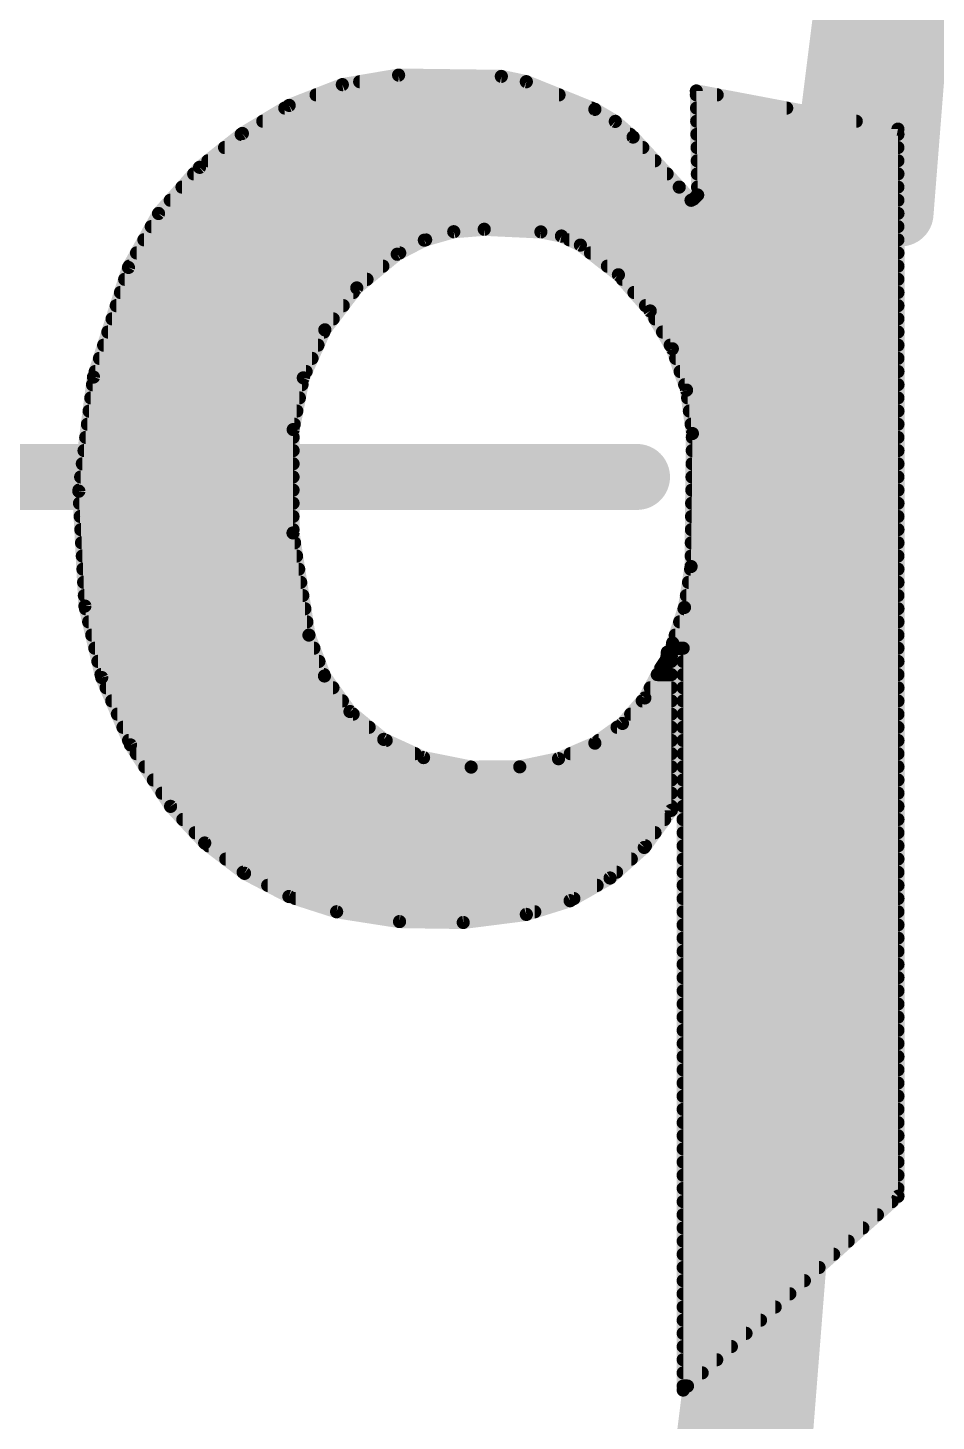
# Model space of a CAD drawing. Extents: x -33 to 32.5, y -8.9 to 49.7.
# Drawn here: x 6.446 to 8.197, y 38.82 to 41.506 of the extents above; entities that cross this region are included whole.
import ezdxf

# ---------------------------------------------------------------- set-up
doc = ezdxf.new("R2010")
doc.units = 0
for name, color, linetype in [('21', 41, 'CONTINUOUS'), ('22', 40, 'CONTINUOUS'), ('51', 53, 'CONTINUOUS')]:
    doc.layers.add(name, color=color, linetype=linetype)

msp = doc.modelspace()

# ---------------------------------------------------------------- linework, layer by layer
at = {"layer": '21', "const_width": 0.2032}
for points in [[(8.3032, 43.4645), (7.9857, 40.9245)], [(7.9857, 40.2895), (7.6682, 37.7495)]]:
    msp.add_lwpolyline(points, dxfattribs=at)
at = {"layer": '21', "const_width": 0.1016}
for points in [[(7.9353, 40.9308, 1), (8.0361, 40.9182)], [(8.0361, 40.2832, 1), (7.9353, 40.2958)]]:
    msp.add_lwpolyline(points, format="xyb", dxfattribs=at)
at = {"layer": '22', "const_width": 0.0254}
for points in [[(7.1603, 41.4147), (7.0518, 41.3963)], [(7.3584, 41.4122), (7.1603, 41.4147)], [(7.4066, 41.402), (7.3584, 41.4122)], [(7.0518, 41.3963), (6.9494, 41.3563)], [(7.0853, 41.402), (7.4066, 41.402)], [(7.5387, 41.3487), (7.4066, 41.402)], [(7.7343, 41.3842), (7.7368, 41.1836)], [(8.1229, 41.3106), (7.7343, 41.3842)], [(6.9494, 41.3563), (6.8592, 41.3022)], [(6.9409, 41.3512), (7.5325, 41.3512)], [(7.0013, 41.3766), (7.4696, 41.3766)], [(7.7344, 41.3766), (7.7744, 41.3766)], [(7.7347, 41.3512), (7.9085, 41.3512)], [(6.8985, 41.3258), (7.5775, 41.3258)], [(7.578, 41.3254), (7.5387, 41.3487)], [(7.6124, 41.2953), (7.578, 41.3254)], [(7.735, 41.3258), (8.0426, 41.3258)], [(6.8592, 41.3022), (6.7767, 41.2369)], [(6.8569, 41.3004), (7.6066, 41.3004)], [(7.7353, 41.3004), (8.1229, 41.3004)], [(8.1229, 39.2532), (8.1229, 41.3106)], [(6.8248, 41.275), (7.6311, 41.275)], [(7.7013, 41.1988), (7.6124, 41.2953)], [(7.7357, 41.275), (8.1229, 41.275)], [(6.7927, 41.2496), (7.6545, 41.2496)], [(7.736, 41.2496), (8.1229, 41.2496)], [(6.7767, 41.2369), (6.6976, 41.1479)], [(6.7654, 41.2242), (7.6779, 41.2242)], [(7.7363, 41.2242), (8.1229, 41.2242)], [(6.7428, 41.1988), (7.7013, 41.1988)], [(7.7241, 41.1734), (7.7013, 41.1988)], [(7.7366, 41.1988), (8.1229, 41.1988)], [(6.7202, 41.1734), (7.7241, 41.1734)], [(7.7292, 41.1759), (7.7241, 41.1734)], [(7.7241, 41.1734), (8.1229, 41.1734)], [(7.7368, 41.1836), (7.7292, 41.1759)], [(6.6976, 41.1479), (6.6396, 41.0439)], [(6.6977, 41.148), (8.1229, 41.148)], [(6.6835, 41.1226), (8.1229, 41.1226)], [(7.21, 41.0965), (7.2667, 41.1128)], [(7.2667, 41.1128), (7.3254, 41.1175)], [(7.3254, 41.1175), (7.4346, 41.1124)], [(7.4346, 41.1124), (7.4743, 41.1045)], [(6.6693, 41.0972), (7.2125, 41.0972)], [(7.1577, 41.0693), (7.21, 41.0965)], [(7.4743, 41.1045), (7.5108, 41.087)], [(7.4895, 41.0972), (8.1229, 41.0972)], [(7.5108, 41.087), (7.584, 41.0298)], [(6.6552, 41.0718), (7.1625, 41.0718)], [(7.0796, 41.0044), (7.1577, 41.0693)], [(7.5303, 41.0718), (8.1229, 41.0718)], [(6.6396, 41.0439), (6.5722, 40.8326)], [(6.641, 41.0464), (7.1301, 41.0464)], [(7.5628, 41.0464), (8.1229, 41.0464)], [(7.584, 41.0298), (7.6454, 40.96)], [(6.6323, 41.021), (7.0995, 41.021)], [(7.0182, 40.9236), (7.0796, 41.0044)], [(7.5918, 41.021), (8.1229, 41.021)], [(6.6242, 40.9956), (7.0729, 40.9956)], [(7.6141, 40.9956), (8.1229, 40.9956)], [(6.6161, 40.9702), (7.0536, 40.9702)], [(7.6364, 40.9702), (8.1229, 40.9702)], [(7.6454, 40.96), (7.688, 40.8872)], [(6.608, 40.9448), (7.0343, 40.9448)], [(6.9766, 40.831), (7.0182, 40.9236)], [(7.6543, 40.9448), (8.1229, 40.9448)], [(6.5999, 40.9194), (7.0163, 40.9194)], [(7.6691, 40.9194), (8.1229, 40.9194)], [(6.5837, 40.8686), (6.9935, 40.8686)], [(6.5918, 40.894), (7.0049, 40.894)], [(7.684, 40.894), (8.1229, 40.894)], [(7.688, 40.8872), (7.7154, 40.8074)], [(7.6944, 40.8686), (8.1229, 40.8686)], [(6.5756, 40.8432), (6.9821, 40.8432)], [(7.7031, 40.8432), (8.1229, 40.8432)], [(6.5722, 40.8326), (6.5439, 40.6126)], [(6.5703, 40.8178), (6.9741, 40.8178)], [(6.9571, 40.7314), (6.9766, 40.831)], [(7.7118, 40.8178), (8.1229, 40.8178)], [(6.567, 40.7924), (6.9691, 40.7924)], [(7.7154, 40.8074), (7.7267, 40.7238)], [(7.7175, 40.7924), (8.1229, 40.7924)], [(6.5638, 40.767), (6.9641, 40.767)], [(7.7209, 40.767), (8.1229, 40.767)], [(6.5605, 40.7416), (6.9591, 40.7416)], [(7.7243, 40.7416), (8.1229, 40.7416)], [(6.5572, 40.7162), (6.9571, 40.7162)], [(6.9568, 40.5321), (6.9571, 40.7314)], [(7.7267, 40.7238), (7.7241, 40.4673)], [(7.7266, 40.7162), (8.1229, 40.7162)], [(6.554, 40.6908), (6.957, 40.6908)], [(7.7264, 40.6908), (8.1229, 40.6908)], [(6.5507, 40.6654), (6.957, 40.6654)], [(7.7261, 40.6654), (8.1229, 40.6654)], [(6.5474, 40.64), (6.9569, 40.64)], [(7.7259, 40.64), (8.1229, 40.64)], [(6.5439, 40.6126), (6.5557, 40.3911)], [(6.5442, 40.6146), (6.9569, 40.6146)], [(7.7256, 40.6146), (8.1229, 40.6146)], [(6.5452, 40.5892), (6.9569, 40.5892)], [(7.7253, 40.5892), (8.1229, 40.5892)], [(6.5465, 40.5638), (6.9568, 40.5638)], [(7.7251, 40.5638), (8.1229, 40.5638)], [(6.5479, 40.5384), (6.9568, 40.5384)], [(6.9875, 40.3352), (6.9568, 40.5321)], [(7.7248, 40.5384), (8.1229, 40.5384)], [(6.5492, 40.513), (6.9598, 40.513)], [(7.7246, 40.513), (8.1229, 40.513)], [(6.5506, 40.4876), (6.9637, 40.4876)], [(7.7241, 40.4673), (7.7114, 40.3885)], [(7.7243, 40.4876), (8.1229, 40.4876)], [(6.5519, 40.4622), (6.9677, 40.4622)], [(7.7233, 40.4622), (8.1229, 40.4622)], [(6.5533, 40.4368), (6.9716, 40.4368)], [(6.5546, 40.4114), (6.9756, 40.4114)], [(7.7151, 40.4114), (8.1229, 40.4114)], [(7.7192, 40.4368), (8.1229, 40.4368)], [(6.5557, 40.3911), (6.588, 40.2535)], [(6.5569, 40.386), (6.9796, 40.386)], [(7.7114, 40.3885), (7.6886, 40.32)], [(7.7106, 40.386), (8.1229, 40.386)], [(6.5629, 40.3606), (6.9835, 40.3606)], [(7.7021, 40.3606), (8.1229, 40.3606)], [(6.5688, 40.3352), (6.9875, 40.3352)], [(7.0175, 40.2563), (6.9875, 40.3352)], [(7.6937, 40.3352), (8.1229, 40.3352)], [(6.5748, 40.3098), (6.9971, 40.3098)], [(7.6886, 40.32), (7.6881, 40.3163)], [(7.6881, 40.3163), (7.6895, 40.3128)], [(7.6895, 40.3128), (7.6925, 40.3104)], [(7.6925, 40.3104), (7.6962, 40.3098)], [(7.6962, 40.3098), (7.7089, 40.3098)], [(7.6962, 40.3098), (8.1229, 40.3098)], [(7.7089, 40.3098), (7.7089, 38.8798)], [(6.5807, 40.2844), (7.0068, 40.2844)], [(7.6708, 40.2793), (7.6657, 40.2717)], [(7.6764, 40.2874), (7.6708, 40.2793)], [(7.6743, 40.2844), (7.686, 40.2844)], [(7.6784, 40.2971), (7.6764, 40.2874)], [(7.686, 40.2946), (7.6784, 40.3022)], [(7.6784, 40.3022), (7.6784, 40.2971)], [(7.686, 39.9974), (7.686, 40.2946)], [(7.7089, 40.2844), (8.1229, 40.2844)], [(6.5867, 40.259), (7.0164, 40.259)], [(6.588, 40.2535), (6.6436, 40.1234)], [(7.0666, 40.1878), (7.0175, 40.2563)], [(7.6657, 40.2717), (7.635, 40.214)], [(7.659, 40.259), (7.686, 40.259)], [(7.7089, 40.259), (8.1229, 40.259)], [(6.5965, 40.2336), (7.0338, 40.2336)], [(7.6455, 40.2336), (7.686, 40.2336)], [(7.7089, 40.2336), (8.1229, 40.2336)], [(6.6074, 40.2082), (7.052, 40.2082)], [(7.635, 40.214), (7.5919, 40.1648)], [(7.63, 40.2082), (7.686, 40.2082)], [(7.7089, 40.2082), (8.1229, 40.2082)], [(6.6182, 40.1828), (7.0727, 40.1828)], [(7.1318, 40.1341), (7.0666, 40.1878)], [(7.6077, 40.1828), (7.686, 40.1828)], [(7.7089, 40.1828), (8.1229, 40.1828)], [(6.6291, 40.1574), (7.1035, 40.1574)], [(7.5919, 40.1648), (7.5387, 40.1269)], [(7.5815, 40.1574), (7.686, 40.1574)], [(7.7089, 40.1574), (8.1229, 40.1574)], [(6.6399, 40.132), (7.1364, 40.132)], [(6.6436, 40.1234), (6.7208, 40.005)], [(7.2085, 40.099), (7.1318, 40.1341)], [(7.5387, 40.1269), (7.4686, 40.0969)], [(7.5459, 40.132), (7.686, 40.132)], [(7.7089, 40.132), (8.1229, 40.132)], [(6.6546, 40.1066), (7.1919, 40.1066)], [(7.3003, 40.0806), (7.2085, 40.099)], [(7.4686, 40.0969), (7.3939, 40.0812)], [(7.4913, 40.1066), (7.686, 40.1066)], [(7.7089, 40.1066), (8.1229, 40.1066)], [(6.6711, 40.0812), (7.2973, 40.0812)], [(7.3939, 40.0812), (7.3003, 40.0806)], [(7.3939, 40.0812), (7.686, 40.0812)], [(7.7089, 40.0812), (8.1229, 40.0812)], [(6.6877, 40.0558), (7.686, 40.0558)], [(7.7089, 40.0558), (8.1229, 40.0558)], [(6.7042, 40.0304), (7.686, 40.0304)], [(7.7089, 40.0304), (8.1229, 40.0304)], [(6.7208, 40.005), (6.7866, 39.9343)], [(6.7208, 40.005), (7.686, 40.005)], [(7.634, 39.9258), (7.686, 39.9974)], [(7.7089, 40.005), (8.1229, 40.005)], [(6.7444, 39.9796), (7.6731, 39.9796)], [(7.7089, 39.9796), (8.1229, 39.9796)], [(6.7681, 39.9542), (7.6546, 39.9542)], [(6.7866, 39.9343), (6.8634, 39.8759)], [(6.7939, 39.9288), (7.6362, 39.9288)], [(7.7089, 39.9542), (8.1229, 39.9542)], [(7.7089, 39.9288), (8.1229, 39.9288)], [(6.8272, 39.9034), (7.6089, 39.9034)], [(7.568, 39.8668), (7.634, 39.9258)], [(7.7089, 39.9034), (8.1229, 39.9034)], [(6.8606, 39.878), (7.5805, 39.878)], [(6.8634, 39.8759), (6.949, 39.8313)], [(7.7089, 39.878), (8.1229, 39.878)], [(6.908, 39.8526), (7.5429, 39.8526)], [(7.4911, 39.8231), (7.568, 39.8668)], [(7.7089, 39.8526), (8.1229, 39.8526)], [(6.949, 39.8313), (7.0409, 39.8018)], [(6.9616, 39.8272), (7.4982, 39.8272)], [(7.4066, 39.7967), (7.4911, 39.8231)], [(7.7089, 39.8272), (8.1229, 39.8272)], [(7.0409, 39.8018), (7.1622, 39.7829)], [(7.0409, 39.8018), (7.4229, 39.8018)], [(7.2849, 39.7812), (7.4066, 39.7967)], [(7.7089, 39.8018), (8.1229, 39.8018)], [(7.1622, 39.7829), (7.2849, 39.7812)], [(7.7089, 39.7764), (8.1229, 39.7764)], [(7.7089, 39.751), (8.1229, 39.751)], [(7.7089, 39.7256), (8.1229, 39.7256)], [(7.7089, 39.7002), (8.1229, 39.7002)], [(7.7089, 39.6748), (8.1229, 39.6748)], [(7.7089, 39.6494), (8.1229, 39.6494)], [(7.7089, 39.624), (8.1229, 39.624)], [(7.7089, 39.5986), (8.1229, 39.5986)], [(7.7089, 39.5732), (8.1229, 39.5732)], [(7.7089, 39.5478), (8.1229, 39.5478)], [(7.7089, 39.5224), (8.1229, 39.5224)], [(7.7089, 39.497), (8.1229, 39.497)], [(7.7089, 39.4716), (8.1229, 39.4716)], [(7.7089, 39.4462), (8.1229, 39.4462)], [(7.7089, 39.4208), (8.1229, 39.4208)], [(7.7089, 39.3954), (8.1229, 39.3954)], [(7.7089, 39.37), (8.1229, 39.37)], [(7.7089, 39.3446), (8.1229, 39.3446)], [(7.7089, 39.3192), (8.1229, 39.3192)], [(7.7089, 39.2938), (8.1229, 39.2938)], [(7.7089, 39.2684), (8.1229, 39.2684)], [(7.7089, 38.8798), (8.1229, 39.2532)], [(7.7089, 39.243), (8.1116, 39.243)], [(7.7089, 39.2176), (8.0834, 39.2176)], [(7.7089, 39.1922), (8.0553, 39.1922)], [(7.7089, 39.1668), (8.0271, 39.1668)], [(7.7089, 39.1414), (7.9989, 39.1414)], [(7.7089, 39.116), (7.9708, 39.116)], [(7.7089, 39.0906), (7.9426, 39.0906)], [(7.7089, 39.0652), (7.9145, 39.0652)], [(7.7089, 39.0398), (7.8863, 39.0398)], [(7.7089, 39.0144), (7.8581, 39.0144)], [(7.7089, 38.989), (7.83, 38.989)], [(7.7089, 38.9636), (7.8018, 38.9636)], [(7.7089, 38.9382), (7.7736, 38.9382)], [(7.7089, 38.9128), (7.7455, 38.9128)], [(7.7089, 38.8874), (7.7173, 38.8874)]]:
    msp.add_lwpolyline(points, dxfattribs=at)
at = {"layer": '22', "const_width": 0.0127}
for points in [[(7.1604, 41.421, 1), (7.1602, 41.4084)], [(7.1614, 41.4084, 1), (7.1592, 41.421)], [(7.3597, 41.4184, 1), (7.3571, 41.406)], [(7.3583, 41.4059, 1), (7.3585, 41.4185)], [(7.0508, 41.4026, 1), (7.0529, 41.3901)], [(7.0542, 41.3904, 1), (7.0495, 41.4023)], [(7.0853, 41.4083, 1), (7.0853, 41.3957)], [(7.409, 41.4079, 1), (7.4042, 41.3961)], [(7.4053, 41.3958, 1), (7.4079, 41.4082)], [(7.4066, 41.3957, 1), (7.4066, 41.4083)], [(7.7406, 41.3843, 1), (7.728, 41.3841)], [(7.7355, 41.3904, 1), (7.7331, 41.378)], [(6.9409, 41.3575, 1), (6.9409, 41.3449)], [(6.9471, 41.3622, 1), (6.9517, 41.3504)], [(6.9527, 41.3509, 1), (6.9461, 41.3617)], [(7.0013, 41.383, 1), (7.0013, 41.3703)], [(7.4696, 41.3703, 1), (7.4696, 41.383)], [(7.5325, 41.3449, 1), (7.5325, 41.3575)], [(7.7344, 41.383, 1), (7.7344, 41.3703)], [(7.7347, 41.3575, 1), (7.7347, 41.3449)], [(7.7744, 41.3703, 1), (7.7744, 41.383)], [(7.9085, 41.3449, 1), (7.9085, 41.3575)], [(6.8985, 41.3321, 1), (6.8985, 41.3195)], [(7.5419, 41.3542, 1), (7.5355, 41.3432)], [(7.5363, 41.3428, 1), (7.5411, 41.3546)], [(7.5822, 41.3302, 1), (7.5739, 41.3207)], [(7.5748, 41.32, 1), (7.5813, 41.3309)], [(7.5775, 41.3195, 1), (7.5775, 41.3321)], [(7.735, 41.3321, 1), (7.735, 41.3195)], [(8.0426, 41.3195, 1), (8.0426, 41.3321)], [(6.8569, 41.3068, 1), (6.8569, 41.2941)], [(6.8559, 41.3077, 1), (6.8624, 41.2968)], [(6.8631, 41.2972, 1), (6.8552, 41.3072)], [(7.6066, 41.2941, 1), (7.6066, 41.3068)], [(7.7353, 41.3068, 1), (7.7353, 41.2941)], [(8.1292, 41.3106, 1), (8.1166, 41.3106)], [(8.1217, 41.3044, 1), (8.1241, 41.3168)], [(8.1229, 41.2941, 1), (8.1229, 41.3068)], [(6.8248, 41.2813, 1), (6.8248, 41.2687)], [(7.6171, 41.2996, 1), (7.6077, 41.291)], [(7.6082, 41.2905, 1), (7.6166, 41.3001)], [(7.6311, 41.2687, 1), (7.6311, 41.2813)], [(7.7357, 41.2813, 1), (7.7357, 41.2687)], [(8.1229, 41.2687, 1), (8.1229, 41.2813)], [(6.7927, 41.2559, 1), (6.7927, 41.2433)], [(7.6545, 41.2433, 1), (7.6545, 41.2559)], [(7.736, 41.2559, 1), (7.736, 41.2433)], [(8.1229, 41.2433, 1), (8.1229, 41.2559)], [(6.7654, 41.2306, 1), (6.7654, 41.2179)], [(6.7728, 41.2419, 1), (6.7806, 41.2319)], [(6.7814, 41.2327, 1), (6.772, 41.2411)], [(7.6779, 41.2179, 1), (7.6779, 41.2306)], [(7.7363, 41.2306, 1), (7.7363, 41.2179)], [(8.1229, 41.2179, 1), (8.1229, 41.2306)], [(6.7428, 41.2051, 1), (6.7428, 41.1925)], [(7.706, 41.203, 1), (7.6966, 41.1946)], [(7.6966, 41.1945, 1), (7.706, 41.2031)], [(7.7013, 41.1925, 1), (7.7013, 41.2051)], [(7.7366, 41.2051, 1), (7.7366, 41.1925)], [(8.1229, 41.1925, 1), (8.1229, 41.2051)], [(6.7202, 41.1797, 1), (6.7202, 41.1671)], [(7.7213, 41.1791, 1), (7.7269, 41.1677)], [(7.7241, 41.1797, 1), (7.7241, 41.1671)], [(7.7194, 41.1692, 1), (7.7288, 41.1776)], [(7.7247, 41.1804, 1), (7.7337, 41.1714)], [(7.7241, 41.1671, 1), (7.7241, 41.1797)], [(7.732, 41.1702, 1), (7.7264, 41.1816)], [(7.7305, 41.1835, 1), (7.7431, 41.1837)], [(7.7413, 41.1791, 1), (7.7323, 41.1881)], [(8.1229, 41.1671, 1), (8.1229, 41.1797)], [(6.6928, 41.1521, 1), (6.7023, 41.1437)], [(6.6977, 41.1544, 1), (6.6977, 41.1417)], [(6.7031, 41.1448, 1), (6.692, 41.151)], [(8.1229, 41.1417, 1), (8.1229, 41.1544)], [(6.6835, 41.1289, 1), (6.6835, 41.1163)], [(7.2661, 41.1191, 1), (7.2672, 41.1064)], [(7.2684, 41.1067, 1), (7.2649, 41.1189)], [(7.3257, 41.1238, 1), (7.3251, 41.1112)], [(7.3259, 41.1112, 1), (7.3249, 41.1238)], [(7.4358, 41.1186, 1), (7.4334, 41.1062)], [(7.4343, 41.1061, 1), (7.4349, 41.1187)], [(8.1229, 41.1163, 1), (8.1229, 41.1289)], [(6.6693, 41.1035, 1), (6.6693, 41.0909)], [(7.2082, 41.1026, 1), (7.2118, 41.0904)], [(7.2129, 41.0908, 1), (7.2071, 41.1021)], [(7.2125, 41.0909, 1), (7.2125, 41.1035)], [(7.477, 41.1102, 1), (7.4715, 41.0987)], [(7.473, 41.0982, 1), (7.4755, 41.1107)], [(7.4895, 41.1035, 1), (7.4895, 41.0909)], [(7.5147, 41.092, 1), (7.5069, 41.082)], [(7.5081, 41.0813, 1), (7.5135, 41.0927)], [(8.1229, 41.0909, 1), (8.1229, 41.1035)], [(6.6552, 41.0782, 1), (6.6552, 41.0655)], [(7.1548, 41.0749, 1), (7.1606, 41.0637)], [(7.1618, 41.0644, 1), (7.1536, 41.0742)], [(7.1625, 41.0655, 1), (7.1625, 41.0782)], [(7.5303, 41.0782, 1), (7.5303, 41.0655)], [(8.1229, 41.0655, 1), (8.1229, 41.0782)], [(6.6341, 41.047, 1), (6.6451, 41.0408)], [(6.6456, 41.042, 1), (6.6336, 41.0458)], [(6.641, 41.0527, 1), (6.641, 41.0401)], [(7.1301, 41.0401, 1), (7.1301, 41.0527)], [(7.5628, 41.0527, 1), (7.5628, 41.0401)], [(7.5888, 41.034, 1), (7.5793, 41.0256)], [(8.1229, 41.0401, 1), (8.1229, 41.0527)], [(6.6323, 41.0273, 1), (6.6323, 41.0147)], [(7.0756, 41.0093, 1), (7.0837, 40.9996)], [(7.0847, 41.0006, 1), (7.0746, 41.0083)], [(7.0995, 41.0147, 1), (7.0995, 41.0273)], [(7.5801, 41.0248, 1), (7.588, 41.0348)], [(7.5918, 41.0273, 1), (7.5918, 41.0147)], [(8.1229, 41.0147, 1), (8.1229, 41.0273)], [(6.6242, 41.002, 1), (6.6242, 40.9893)], [(7.0729, 40.9893, 1), (7.0729, 41.002)], [(7.6141, 41.002, 1), (7.6141, 40.9893)], [(8.1229, 40.9893, 1), (8.1229, 41.002)], [(6.6161, 40.9766, 1), (6.6161, 40.9639)], [(7.0536, 40.9639, 1), (7.0536, 40.9766)], [(7.6364, 40.9766, 1), (7.6364, 40.9639)], [(7.6509, 40.9632, 1), (7.6399, 40.9568)], [(7.6406, 40.9558, 1), (7.6502, 40.9642)], [(8.1229, 40.9639, 1), (8.1229, 40.9766)], [(6.608, 40.9511, 1), (6.608, 40.9385)], [(7.024, 40.921, 1), (7.0124, 40.9262)], [(7.0343, 40.9385, 1), (7.0343, 40.9511)], [(7.6543, 40.9511, 1), (7.6543, 40.9385)], [(8.1229, 40.9385, 1), (8.1229, 40.9511)], [(6.5999, 40.9258, 1), (6.5999, 40.9131)], [(7.0131, 40.9275, 1), (7.0233, 40.9198)], [(7.0163, 40.9131, 1), (7.0163, 40.9258)], [(7.6691, 40.9258, 1), (7.6691, 40.9131)], [(8.1229, 40.9131, 1), (8.1229, 40.9258)], [(6.5837, 40.8749, 1), (6.5837, 40.8623)], [(6.5918, 40.9004, 1), (6.5918, 40.8877)], [(6.9935, 40.8623, 1), (6.9935, 40.8749)], [(7.0049, 40.8877, 1), (7.0049, 40.9004)], [(7.684, 40.9004, 1), (7.684, 40.8877)], [(7.694, 40.8892, 1), (7.682, 40.8851)], [(7.6825, 40.884, 1), (7.6935, 40.8904)], [(7.6944, 40.8749, 1), (7.6944, 40.8623)], [(8.1229, 40.8877, 1), (8.1229, 40.9004)], [(8.1229, 40.8623, 1), (8.1229, 40.8749)], [(6.5756, 40.8496, 1), (6.5756, 40.8369)], [(6.9821, 40.8369, 1), (6.9821, 40.8496)], [(7.7031, 40.8496, 1), (7.7031, 40.8369)], [(8.1229, 40.8369, 1), (8.1229, 40.8496)], [(6.5703, 40.8242, 1), (6.5703, 40.8115)], [(6.5785, 40.8318, 1), (6.5659, 40.8334)], [(6.5661, 40.8345, 1), (6.5782, 40.8307)], [(6.9829, 40.8298, 1), (6.9704, 40.8322)], [(6.9709, 40.8336, 1), (6.9824, 40.8284)], [(6.9741, 40.8115, 1), (6.9741, 40.8242)], [(7.7118, 40.8242, 1), (7.7118, 40.8115)], [(8.1229, 40.8115, 1), (8.1229, 40.8242)], [(6.567, 40.7987, 1), (6.567, 40.7861)], [(6.9691, 40.7861, 1), (6.9691, 40.7987)], [(7.7217, 40.8083, 1), (7.7091, 40.8066)], [(7.7094, 40.8053, 1), (7.7214, 40.8095)], [(7.7175, 40.7987, 1), (7.7175, 40.7861)], [(8.1229, 40.7861, 1), (8.1229, 40.7987)], [(6.5638, 40.7734, 1), (6.5638, 40.7607)], [(6.9641, 40.7607, 1), (6.9641, 40.7734)], [(7.7209, 40.7734, 1), (7.7209, 40.7607)], [(8.1229, 40.7607, 1), (8.1229, 40.7734)], [(6.5605, 40.748, 1), (6.5605, 40.7353)], [(6.9591, 40.7353, 1), (6.9591, 40.748)], [(7.7243, 40.748, 1), (7.7243, 40.7353)], [(8.1229, 40.7353, 1), (8.1229, 40.748)], [(6.5572, 40.7225, 1), (6.5572, 40.7099)], [(6.9509, 40.7326, 1), (6.9633, 40.7302)], [(6.9634, 40.7314, 1), (6.9508, 40.7314)], [(6.9571, 40.7099, 1), (6.9571, 40.7225)], [(7.733, 40.7237, 1), (7.7204, 40.7239)], [(7.7204, 40.723, 1), (7.733, 40.7246)], [(7.7266, 40.7225, 1), (7.7266, 40.7099)], [(8.1229, 40.7099, 1), (8.1229, 40.7225)], [(6.554, 40.6972, 1), (6.554, 40.6845)], [(6.957, 40.6845, 1), (6.957, 40.6972)], [(7.7264, 40.6972, 1), (7.7264, 40.6845)], [(8.1229, 40.6845, 1), (8.1229, 40.6972)], [(6.5507, 40.6718, 1), (6.5507, 40.6591)], [(6.957, 40.6591, 1), (6.957, 40.6718)], [(7.7261, 40.6718, 1), (7.7261, 40.6591)], [(8.1229, 40.6591, 1), (8.1229, 40.6718)], [(6.5474, 40.6463, 1), (6.5474, 40.6337)], [(6.9569, 40.6337, 1), (6.9569, 40.6463)], [(7.7259, 40.6463, 1), (7.7259, 40.6337)], [(8.1229, 40.6337, 1), (8.1229, 40.6463)], [(6.5503, 40.6129, 1), (6.5376, 40.6123)], [(6.5376, 40.6134, 1), (6.5502, 40.6118)], [(6.5442, 40.621, 1), (6.5442, 40.6083)], [(6.9569, 40.6083, 1), (6.9569, 40.621)], [(7.7256, 40.621, 1), (7.7256, 40.6083)], [(8.1229, 40.6083, 1), (8.1229, 40.621)], [(6.5452, 40.5956, 1), (6.5452, 40.5829)], [(6.9569, 40.5829, 1), (6.9569, 40.5956)], [(7.7253, 40.5956, 1), (7.7253, 40.5829)], [(8.1229, 40.5829, 1), (8.1229, 40.5956)], [(6.5465, 40.5701, 1), (6.5465, 40.5575)], [(6.9568, 40.5575, 1), (6.9568, 40.5701)], [(7.7251, 40.5701, 1), (7.7251, 40.5575)], [(8.1229, 40.5575, 1), (8.1229, 40.5701)], [(6.5479, 40.5448, 1), (6.5479, 40.5321)], [(6.9504, 40.5321, 1), (6.9631, 40.5321)], [(6.963, 40.5331, 1), (6.9505, 40.5311)], [(6.9568, 40.5321, 1), (6.9568, 40.5448)], [(7.7248, 40.5448, 1), (7.7248, 40.5321)], [(8.1229, 40.5321, 1), (8.1229, 40.5448)], [(6.5492, 40.5194, 1), (6.5492, 40.5067)], [(6.9598, 40.5067, 1), (6.9598, 40.5194)], [(7.7246, 40.5194, 1), (7.7246, 40.5067)], [(8.1229, 40.5067, 1), (8.1229, 40.5194)], [(6.5506, 40.4939, 1), (6.5506, 40.4813)], [(6.9637, 40.4813, 1), (6.9637, 40.4939)], [(7.7304, 40.4663, 1), (7.7178, 40.4683)], [(7.7243, 40.4939, 1), (7.7243, 40.4813)], [(8.1229, 40.4813, 1), (8.1229, 40.4939)], [(6.5519, 40.4686, 1), (6.5519, 40.4559)], [(6.9677, 40.4559, 1), (6.9677, 40.4686)], [(7.7233, 40.4686, 1), (7.7233, 40.4559)], [(7.7178, 40.4674, 1), (7.7304, 40.4672)], [(8.1229, 40.4559, 1), (8.1229, 40.4686)], [(6.5533, 40.4432, 1), (6.5533, 40.4305)], [(6.5546, 40.4177, 1), (6.5546, 40.4051)], [(6.9716, 40.4305, 1), (6.9716, 40.4432)], [(6.9756, 40.4051, 1), (6.9756, 40.4177)], [(7.7151, 40.4177, 1), (7.7151, 40.4051)], [(7.7192, 40.4432, 1), (7.7192, 40.4305)], [(8.1229, 40.4305, 1), (8.1229, 40.4432)], [(8.1229, 40.4051, 1), (8.1229, 40.4177)], [(6.5619, 40.3926, 1), (6.5495, 40.3896)], [(6.5494, 40.3908, 1), (6.562, 40.3914)], [(6.5569, 40.3924, 1), (6.5569, 40.3797)], [(6.9796, 40.3797, 1), (6.9796, 40.3924)], [(7.7106, 40.3924, 1), (7.7106, 40.3797)], [(7.7174, 40.3865, 1), (7.7054, 40.3905)], [(8.1229, 40.3797, 1), (8.1229, 40.3924)], [(6.5629, 40.367, 1), (6.5629, 40.3543)], [(6.9835, 40.3543, 1), (6.9835, 40.367)], [(7.7021, 40.367, 1), (7.7021, 40.3543)], [(7.7051, 40.3895, 1), (7.7177, 40.3875)], [(8.1229, 40.3543, 1), (8.1229, 40.367)], [(6.5688, 40.3415, 1), (6.5688, 40.3289)], [(6.9934, 40.3375, 1), (6.9816, 40.3329)], [(6.9875, 40.3289, 1), (6.9875, 40.3415)], [(7.6937, 40.3415, 1), (7.6937, 40.3289)], [(8.1229, 40.3289, 1), (8.1229, 40.3415)], [(6.5748, 40.3162, 1), (6.5748, 40.3035)], [(6.9812, 40.3342, 1), (6.9938, 40.3362)], [(6.9971, 40.3035, 1), (6.9971, 40.3162)], [(7.694, 40.3186, 1), (7.6822, 40.3139)], [(7.6818, 40.3171, 1), (7.6944, 40.3154)], [(7.6949, 40.3192, 1), (7.6823, 40.3208)], [(7.6826, 40.322, 1), (7.6946, 40.318)], [(7.6935, 40.3177, 1), (7.6856, 40.3078)], [(7.6836, 40.3104, 1), (7.6954, 40.3151)], [(7.6935, 40.3167, 1), (7.6915, 40.3041)], [(7.6885, 40.3054, 1), (7.6964, 40.3154)], [(7.6962, 40.3162, 1), (7.6962, 40.3035)], [(7.6962, 40.3162, 1), (7.6962, 40.3035)], [(7.6952, 40.3035, 1), (7.6972, 40.3161)], [(7.7153, 40.3098, 1), (7.7026, 40.3098)], [(7.7089, 40.3035, 1), (7.7089, 40.3162)], [(8.1229, 40.3035, 1), (8.1229, 40.3162)], [(6.5807, 40.2908, 1), (6.5807, 40.2781)], [(7.0068, 40.2781, 1), (7.0068, 40.2908)], [(7.6761, 40.2758, 1), (7.6655, 40.2828)], [(7.6743, 40.2908, 1), (7.6743, 40.2781)], [(7.6702, 40.2887, 1), (7.6826, 40.2862)], [(7.6816, 40.2838, 1), (7.6712, 40.291)], [(7.6829, 40.3067, 1), (7.6739, 40.2977)], [(7.6848, 40.3022, 1), (7.6721, 40.3022)], [(7.6846, 40.2958, 1), (7.6722, 40.2984)], [(7.6721, 40.2971, 1), (7.6848, 40.2971)], [(7.6924, 40.2946, 1), (7.6796, 40.2946)], [(7.6815, 40.2901, 1), (7.6905, 40.2991)], [(7.686, 40.2781, 1), (7.686, 40.2908)], [(7.7089, 40.2908, 1), (7.7089, 40.2781)], [(8.1229, 40.2781, 1), (8.1229, 40.2908)], [(6.5867, 40.2653, 1), (6.5867, 40.2527)], [(6.5938, 40.2559, 1), (6.5822, 40.251)], [(7.0226, 40.26, 1), (7.0123, 40.2526)], [(7.0115, 40.2541, 1), (7.0234, 40.2586)], [(7.0164, 40.2527, 1), (7.0164, 40.2653)], [(7.659, 40.2653, 1), (7.659, 40.2527)], [(7.6604, 40.2752, 1), (7.671, 40.2682)], [(7.6713, 40.2687, 1), (7.6601, 40.2747)], [(7.6656, 40.2829, 1), (7.676, 40.2757)], [(7.686, 40.2527, 1), (7.686, 40.2653)], [(7.7089, 40.2653, 1), (7.7089, 40.2527)], [(8.1229, 40.2527, 1), (8.1229, 40.2653)], [(6.5818, 40.252, 1), (6.5942, 40.2549)], [(6.5965, 40.24, 1), (6.5965, 40.2273)], [(7.0338, 40.2273, 1), (7.0338, 40.24)], [(7.6455, 40.24, 1), (7.6455, 40.2273)], [(7.686, 40.2273, 1), (7.686, 40.24)], [(7.7089, 40.24, 1), (7.7089, 40.2273)], [(8.1229, 40.2273, 1), (8.1229, 40.24)], [(6.6074, 40.2146, 1), (6.6074, 40.2019)], [(7.052, 40.2019, 1), (7.052, 40.2146)], [(7.63, 40.2146, 1), (7.63, 40.2019)], [(7.6294, 40.217, 1), (7.6406, 40.211)], [(7.6398, 40.2098, 1), (7.6303, 40.2182)], [(7.686, 40.2019, 1), (7.686, 40.2146)], [(7.7089, 40.2146, 1), (7.7089, 40.2019)], [(8.1229, 40.2019, 1), (8.1229, 40.2146)], [(6.6182, 40.1891, 1), (6.6182, 40.1765)], [(7.0707, 40.1927, 1), (7.0626, 40.1829)], [(7.0615, 40.1841, 1), (7.0718, 40.1915)], [(7.0727, 40.1765, 1), (7.0727, 40.1891)], [(7.6077, 40.1891, 1), (7.6077, 40.1765)], [(7.686, 40.1765, 1), (7.686, 40.1891)], [(7.7089, 40.1891, 1), (7.7089, 40.1765)], [(8.1229, 40.1765, 1), (8.1229, 40.1891)], [(6.6291, 40.1638, 1), (6.6291, 40.1511)], [(7.1035, 40.1511, 1), (7.1035, 40.1638)], [(7.5815, 40.1638, 1), (7.5815, 40.1511)], [(7.5872, 40.169, 1), (7.5967, 40.1607)], [(7.5956, 40.1597, 1), (7.5882, 40.17)], [(7.686, 40.1511, 1), (7.686, 40.1638)], [(7.7089, 40.1638, 1), (7.7089, 40.1511)], [(8.1229, 40.1511, 1), (8.1229, 40.1638)], [(6.6399, 40.1384, 1), (6.6399, 40.1257)], [(6.6489, 40.1269, 1), (6.6383, 40.12)], [(6.6378, 40.121, 1), (6.6494, 40.1259)], [(7.1344, 40.1399, 1), (7.1291, 40.1283)], [(7.1277, 40.1292, 1), (7.1358, 40.139)], [(7.1364, 40.1257, 1), (7.1364, 40.1384)], [(7.535, 40.1321, 1), (7.5424, 40.1217)], [(7.5412, 40.1211, 1), (7.5362, 40.1327)], [(7.5459, 40.1384, 1), (7.5459, 40.1257)], [(7.686, 40.1257, 1), (7.686, 40.1384)], [(7.7089, 40.1384, 1), (7.7089, 40.1257)], [(8.1229, 40.1257, 1), (8.1229, 40.1384)], [(6.6546, 40.1129, 1), (6.6546, 40.1003)], [(7.1919, 40.1003, 1), (7.1919, 40.1129)], [(7.2097, 40.1052, 1), (7.2073, 40.0928)], [(7.2059, 40.0932, 1), (7.2111, 40.1048)], [(7.4661, 40.1027, 1), (7.4711, 40.091)], [(7.4699, 40.0907, 1), (7.4673, 40.1031)], [(7.4913, 40.1129, 1), (7.4913, 40.1003)], [(7.686, 40.1003, 1), (7.686, 40.1129)], [(7.7089, 40.1129, 1), (7.7089, 40.1003)], [(8.1229, 40.1003, 1), (8.1229, 40.1129)], [(6.6711, 40.0876, 1), (6.6711, 40.0749)], [(7.3002, 40.087, 1), (7.3003, 40.0743)], [(7.2973, 40.0749, 1), (7.2973, 40.0876)], [(7.299, 40.0744, 1), (7.3015, 40.0868)], [(7.3939, 40.0876, 1), (7.3939, 40.0749)], [(7.3926, 40.0874, 1), (7.3952, 40.075)], [(7.3939, 40.0749, 1), (7.3939, 40.0875)], [(7.686, 40.0749, 1), (7.686, 40.0876)], [(7.7089, 40.0876, 1), (7.7089, 40.0749)], [(8.1229, 40.0749, 1), (8.1229, 40.0876)], [(6.6877, 40.0622, 1), (6.6877, 40.0495)], [(7.686, 40.0495, 1), (7.686, 40.0622)], [(7.7089, 40.0622, 1), (7.7089, 40.0495)], [(8.1229, 40.0495, 1), (8.1229, 40.0622)], [(6.7042, 40.0367, 1), (6.7042, 40.0241)], [(7.686, 40.0241, 1), (7.686, 40.0367)], [(7.7089, 40.0367, 1), (7.7089, 40.0241)], [(8.1229, 40.0241, 1), (8.1229, 40.0367)], [(6.7208, 40.0114, 1), (6.7208, 39.9987)], [(6.7254, 40.0093, 1), (6.7162, 40.0007)], [(6.7155, 40.0015, 1), (6.7261, 40.0085)], [(7.6796, 39.9974, 1), (7.6924, 39.9974)], [(7.6911, 39.9937, 1), (7.6809, 40.0011)], [(7.686, 39.9987, 1), (7.686, 40.0114)], [(7.7089, 40.0114, 1), (7.7089, 39.9987)], [(8.1229, 39.9987, 1), (8.1229, 40.0114)], [(6.7444, 39.986, 1), (6.7444, 39.9733)], [(7.6731, 39.9733, 1), (7.6731, 39.986)], [(7.7089, 39.986, 1), (7.7089, 39.9733)], [(8.1229, 39.9733, 1), (8.1229, 39.986)], [(6.7681, 39.9605, 1), (6.7681, 39.9479)], [(6.7904, 39.9394, 1), (6.7827, 39.9293)], [(6.7819, 39.93, 1), (6.7912, 39.9387)], [(6.7939, 39.9352, 1), (6.7939, 39.9225)], [(7.6362, 39.9225, 1), (7.6362, 39.9352)], [(7.6546, 39.9479, 1), (7.6546, 39.9605)], [(7.7089, 39.9605, 1), (7.7089, 39.9479)], [(7.7089, 39.9352, 1), (7.7089, 39.9225)], [(8.1229, 39.9479, 1), (8.1229, 39.9605)], [(8.1229, 39.9225, 1), (8.1229, 39.9352)], [(6.8272, 39.9098, 1), (6.8272, 39.8971)], [(7.6089, 39.8971, 1), (7.6089, 39.9098)], [(7.6288, 39.9295, 1), (7.6391, 39.9221)], [(7.6382, 39.9211, 1), (7.6297, 39.9305)], [(7.7089, 39.9098, 1), (7.7089, 39.8971)], [(8.1229, 39.8971, 1), (8.1229, 39.9098)], [(6.8606, 39.8843, 1), (6.8606, 39.8717)], [(6.8663, 39.8815, 1), (6.8604, 39.8702)], [(6.8595, 39.8708, 1), (6.8672, 39.8809)], [(7.5805, 39.8717, 1), (7.5805, 39.8843)], [(7.7089, 39.8843, 1), (7.7089, 39.8717)], [(8.1229, 39.8717, 1), (8.1229, 39.8843)], [(6.908, 39.859, 1), (6.908, 39.8463)], [(7.5429, 39.8463, 1), (7.5429, 39.859)], [(7.5638, 39.8716, 1), (7.5722, 39.8621)], [(7.5711, 39.8613, 1), (7.5649, 39.8724)], [(7.7089, 39.859, 1), (7.7089, 39.8463)], [(8.1229, 39.8463, 1), (8.1229, 39.859)], [(6.9509, 39.8373, 1), (6.947, 39.8252)], [(6.946, 39.8256, 1), (6.9519, 39.8369)], [(6.9616, 39.8336, 1), (6.9616, 39.8209)], [(7.4879, 39.8287, 1), (7.4942, 39.8176)], [(7.4929, 39.8171, 1), (7.4892, 39.8292)], [(7.4982, 39.8209, 1), (7.4982, 39.8336)], [(7.7089, 39.8336, 1), (7.7089, 39.8209)], [(8.1229, 39.8209, 1), (8.1229, 39.8336)], [(7.0419, 39.8081, 1), (7.0399, 39.7955)], [(7.0409, 39.8081, 1), (7.0409, 39.7955)], [(7.039, 39.7958, 1), (7.0428, 39.8078)], [(7.4047, 39.8028, 1), (7.4085, 39.7906)], [(7.4074, 39.7904, 1), (7.4058, 39.803)], [(7.4229, 39.7955, 1), (7.4229, 39.8081)], [(7.7089, 39.8081, 1), (7.7089, 39.7955)], [(8.1229, 39.7955, 1), (8.1229, 39.8081)], [(7.1622, 39.7892, 1), (7.1621, 39.7765)], [(7.1612, 39.7766, 1), (7.1631, 39.7892)], [(7.2841, 39.7875, 1), (7.2857, 39.7749)], [(7.2848, 39.7748, 1), (7.285, 39.7875)], [(7.7089, 39.7828, 1), (7.7089, 39.7701)], [(8.1229, 39.7701, 1), (8.1229, 39.7828)], [(7.7089, 39.7574, 1), (7.7089, 39.7447)], [(8.1229, 39.7447, 1), (8.1229, 39.7574)], [(7.7089, 39.7319, 1), (7.7089, 39.7193)], [(8.1229, 39.7193, 1), (8.1229, 39.7319)], [(7.7089, 39.7066, 1), (7.7089, 39.6939)], [(8.1229, 39.6939, 1), (8.1229, 39.7066)], [(7.7089, 39.6812, 1), (7.7089, 39.6685)], [(8.1229, 39.6685, 1), (8.1229, 39.6812)], [(7.7089, 39.6557, 1), (7.7089, 39.6431)], [(8.1229, 39.6431, 1), (8.1229, 39.6557)], [(7.7089, 39.6303, 1), (7.7089, 39.6177)], [(8.1229, 39.6177, 1), (8.1229, 39.6303)], [(7.7089, 39.605, 1), (7.7089, 39.5923)], [(8.1229, 39.5923, 1), (8.1229, 39.605)], [(7.7089, 39.5795, 1), (7.7089, 39.5669)], [(8.1229, 39.5669, 1), (8.1229, 39.5795)], [(7.7089, 39.5541, 1), (7.7089, 39.5415)], [(8.1229, 39.5415, 1), (8.1229, 39.5541)], [(7.7089, 39.5288, 1), (7.7089, 39.5161)], [(8.1229, 39.5161, 1), (8.1229, 39.5288)], [(7.7089, 39.5033, 1), (7.7089, 39.4907)], [(7.7089, 39.4779, 1), (7.7089, 39.4653)], [(8.1229, 39.4907, 1), (8.1229, 39.5033)], [(8.1229, 39.4653, 1), (8.1229, 39.4779)], [(7.7089, 39.4526, 1), (7.7089, 39.4399)], [(8.1229, 39.4399, 1), (8.1229, 39.4526)], [(7.7089, 39.4271, 1), (7.7089, 39.4145)], [(8.1229, 39.4145, 1), (8.1229, 39.4271)], [(7.7089, 39.4017, 1), (7.7089, 39.3891)], [(8.1229, 39.3891, 1), (8.1229, 39.4017)], [(7.7089, 39.3764, 1), (7.7089, 39.3637)], [(8.1229, 39.3637, 1), (8.1229, 39.3764)], [(7.7089, 39.3509, 1), (7.7089, 39.3383)], [(8.1229, 39.3383, 1), (8.1229, 39.3509)], [(7.7089, 39.3255, 1), (7.7089, 39.3129)], [(8.1229, 39.3129, 1), (8.1229, 39.3255)], [(7.7089, 39.3002, 1), (7.7089, 39.2875)], [(8.1229, 39.2875, 1), (8.1229, 39.3002)], [(7.7089, 39.2747, 1), (7.7089, 39.2621)], [(8.1229, 39.2621, 1), (8.1229, 39.2747)], [(7.7089, 39.2493, 1), (7.7089, 39.2367)], [(8.1116, 39.2367, 1), (8.1116, 39.2493)], [(8.1166, 39.2532, 1), (8.1292, 39.2532)], [(8.1272, 39.2485, 1), (8.1186, 39.2579)], [(7.7089, 39.224, 1), (7.7089, 39.2113)], [(8.0834, 39.2113, 1), (8.0834, 39.224)], [(7.7089, 39.1985, 1), (7.7089, 39.1859)], [(8.0553, 39.1859, 1), (8.0553, 39.1985)], [(7.7089, 39.1731, 1), (7.7089, 39.1605)], [(8.0271, 39.1605, 1), (8.0271, 39.1731)], [(7.7089, 39.1478, 1), (7.7089, 39.1351)], [(7.9989, 39.1351, 1), (7.9989, 39.1478)], [(7.7089, 39.1223, 1), (7.7089, 39.1097)], [(7.9708, 39.1097, 1), (7.9708, 39.1223)], [(7.7089, 39.0969, 1), (7.7089, 39.0843)], [(7.9426, 39.0843, 1), (7.9426, 39.0969)], [(7.7089, 39.0716, 1), (7.7089, 39.0589)], [(7.9145, 39.0589, 1), (7.9145, 39.0716)], [(7.7089, 39.0461, 1), (7.7089, 39.0335)], [(7.7089, 39.0207, 1), (7.7089, 39.0081)], [(7.8581, 39.0081, 1), (7.8581, 39.0207)], [(7.8863, 39.0335, 1), (7.8863, 39.0461)], [(7.7089, 38.9954, 1), (7.7089, 38.9827)], [(7.83, 38.9827, 1), (7.83, 38.9954)], [(7.7089, 38.9699, 1), (7.7089, 38.9573)], [(7.8018, 38.9573, 1), (7.8018, 38.9699)], [(7.7089, 38.9445, 1), (7.7089, 38.9319)], [(7.7736, 38.9319, 1), (7.7736, 38.9445)], [(7.7089, 38.9192, 1), (7.7089, 38.9065)], [(7.7455, 38.9065, 1), (7.7455, 38.9192)], [(7.7089, 38.8937, 1), (7.7089, 38.8811)], [(7.7173, 38.8811, 1), (7.7173, 38.8937)], [(7.7046, 38.8845, 1), (7.7132, 38.8751)], [(7.7026, 38.8798, 1), (7.7153, 38.8798)]]:
    msp.add_lwpolyline(points, format="xyb", dxfattribs=at)
at = {"layer": '51', "const_width": 0.127}
for points in [[(8.509, 45.974), (8.128, 41.148)], [(3.683, 40.64), (7.62, 40.64)], [(8.001, 40.132), (7.62, 35.306)]]:
    msp.add_lwpolyline(points, dxfattribs=at)
at = {"layer": '51', "const_width": 0.0635}
for points in [[(8.0963, 41.1505, 1), (8.1597, 41.1455)], [(7.62, 40.6082, 1), (7.62, 40.6718)], [(8.0327, 40.1295, 1), (7.9693, 40.1345)]]:
    msp.add_lwpolyline(points, format="xyb", dxfattribs=at)

doc.saveas('drawing.dxf')
